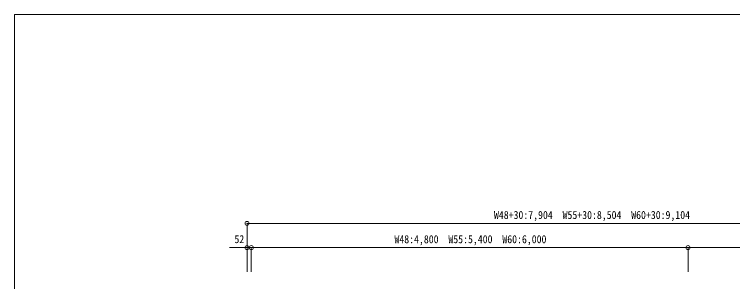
# Model space of a CAD drawing. Units: millimetres at full size, sheet at 1:50; details may follow other scales. Extents: x -14053 to 14053, y -9700 to 9700.
# Drawn here: x -14053 to -5174, y 6393 to 9700 of the extents above; entities that cross this region are included whole.
import ezdxf
from ezdxf.enums import TextEntityAlignment as Align

# ---------------------------------------------------------------- set-up
doc = ezdxf.new("R2010")
doc.units = ezdxf.units.MM
doc.header["$LTSCALE"] = 50
doc.header["$PDMODE"] = 32
doc.header["$PDSIZE"] = 50
for name, color, linetype, lineweight in [('0-8_外構', 6, 'Continuous', 9), ('E-8_ﾚｲﾔ232', 6, 'Continuous', 9), ('F-0_ﾚｲﾔ240', 7, 'Continuous', 9)]:
    doc.layers.add(name, color=color, linetype=linetype, lineweight=lineweight)
doc.styles.add('ＭＳ ゴシック', font='')
doc.styles.get('ＭＳ ゴシック').set_extended_font_data('MS Gothic')

msp = doc.modelspace()

# ---------------------------------------------------------------- linework, layer by layer
at = {"layer": '0-8_外構'}
msp.add_line((-11176.46, 6813.74), (-11124.46, 6813.74), dxfattribs=at)
msp.add_point((-11176.46, 6813.74), dxfattribs=at)
at = {"layer": 'E-8_ﾚｲﾔ232'}
for p, q in [((-11176.46, 7113.74), (-11176.46, 6513.74)), ((-11176.46, 6813.74), (-11393.86, 6813.74)), ((-11176.46, 6813.74), (-11176.46, 6513.74)), ((-11124.46, 6813.74), (-11124.46, 6513.74)), ((-11124.46, 6813.74), (-5724.46, 6813.74)), ((-5724.46, 6813.74), (-5724.46, 6513.74)), ((-5724.46, 6813.74), (-2724.46, 6813.74))]:
    msp.add_line(p, q, dxfattribs=at)
msp.add_lwpolyline([(-11176.46, 7113.74), (-2672.46, 7113.74), (-2672.46, 6513.74)], dxfattribs=at)
for p in [(-11176.46, 7113.74), (-11176.46, 6813.74), (-11124.46, 6813.74), (-5724.46, 6813.74)]:
    msp.add_point(p, dxfattribs=at)
at = {"layer": 'F-0_ﾚｲﾔ240', "color": 5, "lineweight": 5}
for q in [(-14053.43, -9700), (13346.57, 9700)]:
    msp.add_line((-14053.43, 9700), q, dxfattribs=at)

# ---------------------------------------------------------------- texts
at = {"layer": 'E-8_ﾚｲﾔ232', "color": 7, "style": 'ＭＳ ゴシック', "width": 0.9}
for s, p in [('W48+30:7,904\u3000W55+30:8,504\u3000W60+30:9,104', (-8124.46, 7138.74)), ('52', (-11332.96, 6839.47)), ('W48:4,800\u3000W55:5,400\u3000W60:6,000', (-9354.46, 6838.74))]:
    msp.add_text(s, height=98.97, dxfattribs=at).set_placement(p, align=Align.BOTTOM_LEFT)

doc.saveas('drawing.dxf')
